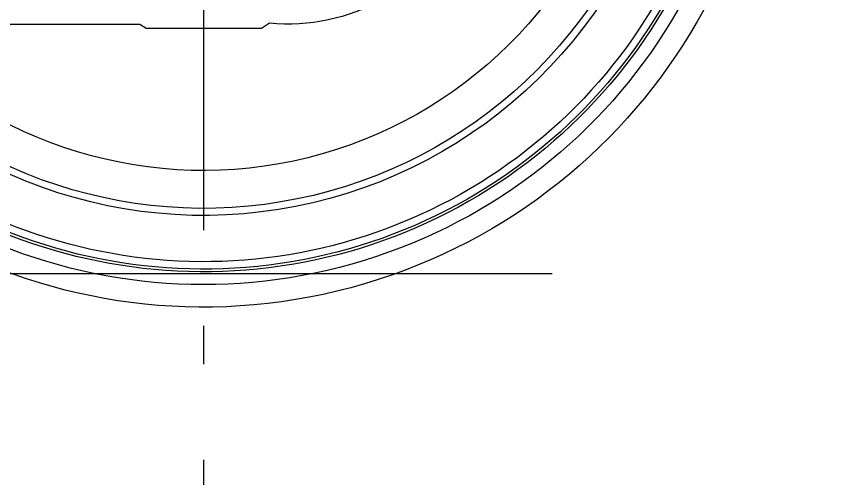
# Model space of a CAD drawing. Extents: x 39751 to 116307, y -36149 to -14965.
# Drawn here: x 65149 to 65783, y -21462 to -21094 of the extents above; entities that cross this region are included whole.
import ezdxf

# ---------------------------------------------------------------- set-up
doc = ezdxf.new("R2010")
doc.units = 0
doc.header["$LTSCALE"] = 1500
doc.linetypes.add('CENTER2', pattern=[0.72, 0.6, -0.05, 0.02, -0.05])
doc.linetypes.add('PHAN', pattern=[0.76, 0.57, -0.05, 0.02, -0.05, 0.02, -0.05])
for name, color, linetype in [('01', 7, 'Continuous'), ('confine7', 4, 'CENTER2'), ('confine9', 1, 'PHAN')]:
    doc.layers.add(name, color=color, linetype=linetype)

# ---------------------------------------------------------------- blocks, each defined once
blk = doc.blocks.new('A$C2D1C109C')
at = {"layer": '01'}
for p, q in [((565.03, 361.76), (571.27, 357.6)), ((571.27, 357.6), (661.74, 357.6)), ((661.74, 357.6), (666.51, 360.77)), ((666.51, 360.77), (869.06, 360.77))]:
    blk.add_line(p, q, dxfattribs=at)
for centre, radius, start, end in [((616.67, 585.53), 446.21, 167.42567, 342.61804), ((616.67, 585.53), 428.58, 168.7118, 334.45074), ((616.67, 585.53), 418.58, 168.7118, 327.00613), ((616.67, 585.53), 416.51, 168.90169, 326.82103), ((616.67, 585.53), 410.63, 170.01064, 326.28356), ((616.67, 585.53), 374.44, 186.2914, 318.82738), ((616.67, 585.53), 368.89, 193.15727, 319.82239), ((616.67, 585.53), 339.21, 194.33218, 317.7807), ((550.62, 514.67), 153.59, 207.0908, 275.38231)]:
    blk.add_arc(centre, radius, start, end, dxfattribs=at)
at = {"layer": 'confine7'}
blk.add_line((616.67, 1099.53), (616.67, 0), dxfattribs=at)
at = {"layer": 'confine9'}
blk.add_line((856.9, 165.68), (343.39, 165.68), dxfattribs=at)

msp = doc.modelspace()

# ---------------------------------------------------------------- block references
at = {"xscale": -1}
msp.add_blockref('A$C2D1C109C', (65911.98, -21461.69), dxfattribs=at)

doc.saveas('drawing.dxf')
